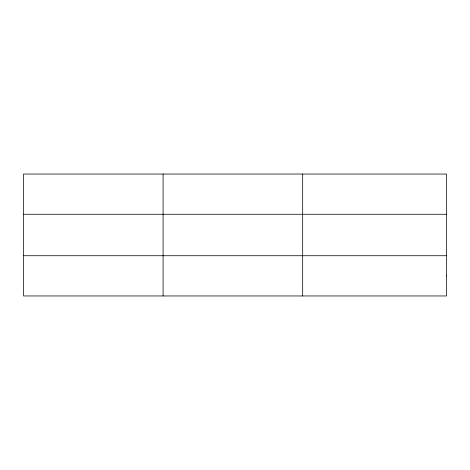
<?xml version="1.0" encoding="UTF-8"?>
<svg xmlns="http://www.w3.org/2000/svg" width="470" height="470" viewBox="0 0 470 470"><rect width="100%" height="100%" fill="white"/><g stroke="black" fill="none" stroke-linecap="round" stroke-linejoin="round"><path stroke-width="0.7" d="M163.09 174.041L163.09 295.959M302.68 174.041L302.68 295.959M23.5 214.273L446.5 214.273M23.5 255.727L446.5 255.727M446.5 275.843L446.5 295.959L23.5 295.959L23.5 174.041L446.5 174.041L446.5 275.843"/></g></svg>
